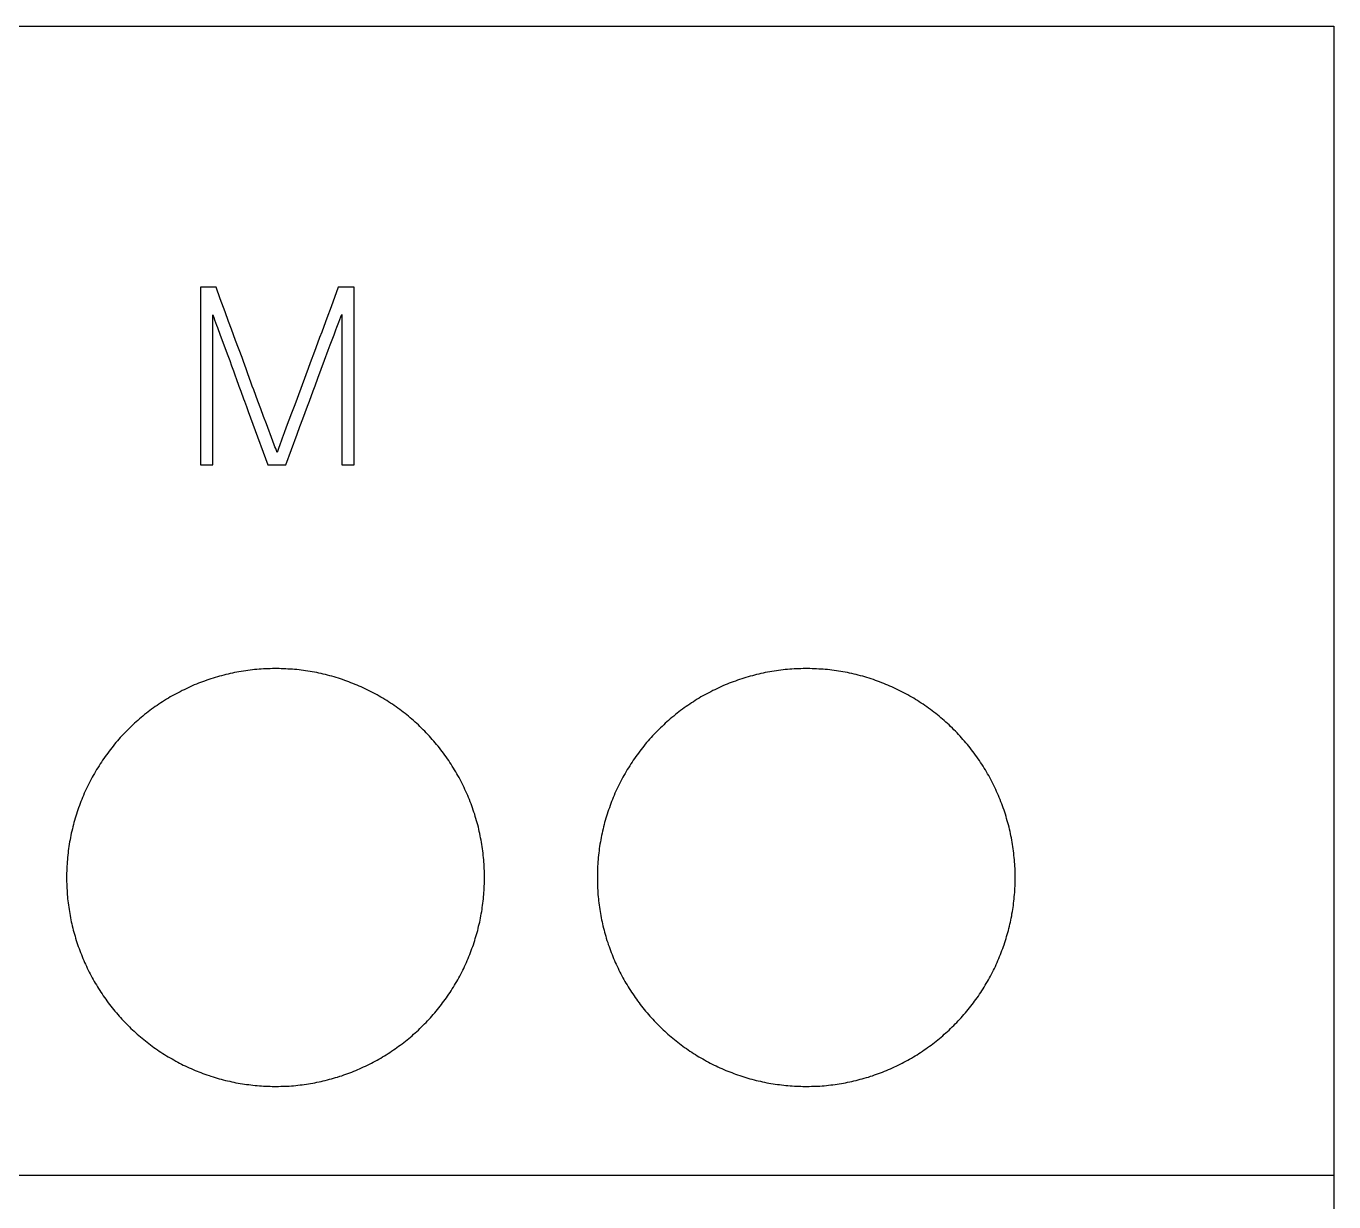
# Model space of a CAD drawing. Extents: x 0 to 420, y 0 to 297.
# Drawn here: x 130.51 to 143.03, y 225.94 to 237.2 of the extents above; entities that cross this region are included whole.
import ezdxf

# ---------------------------------------------------------------- set-up
doc = ezdxf.new("R2010")
doc.units = 0
doc.header["$LTSCALE"] = 23.1
doc.layers.add('10000_FRONT', color=7, linetype='CONTINUOUS')
doc.layers.add('10500_FRONT_LABELING', color=7, linetype='CONTINUOUS')

msp = doc.modelspace()

# ---------------------------------------------------------------- linework, layer by layer
at = {"layer": '10000_FRONT', "color": 7, "linetype": 'CONTINUOUS'}
for p, q in [((107.531, 237.197), (143.031, 237.197)), ((143.031, 237.197), (143.031, 147.197)), ((107.531, 226.197), (143.031, 226.197))]:
    msp.add_line(p, q, dxfattribs=at)
for points in [[(134.901, 229.047), (134.901, 229.068), (134.9, 229.09), (134.9, 229.111), (134.899, 229.132), (134.898, 229.154), (134.897, 229.175), (134.895, 229.196), (134.893, 229.217), (134.892, 229.238), (134.889, 229.259), (134.887, 229.28), (134.884, 229.301), (134.882, 229.322), (134.879, 229.343), (134.875, 229.364), (134.872, 229.385), (134.868, 229.406), (134.864, 229.426), (134.86, 229.447), (134.856, 229.468), (134.851, 229.489), (134.847, 229.509), (134.842, 229.53), (134.836, 229.55), (134.831, 229.571), (134.825, 229.591), (134.819, 229.612), (134.813, 229.632), (134.807, 229.652), (134.8, 229.673), (134.794, 229.693), (134.787, 229.713), (134.779, 229.733), (134.772, 229.753), (134.764, 229.773), (134.756, 229.793), (134.748, 229.813), (134.74, 229.832), (134.732, 229.852), (134.723, 229.871), (134.714, 229.891), (134.705, 229.91), (134.696, 229.929), (134.686, 229.948), (134.677, 229.967), (134.667, 229.985), (134.657, 230.004), (134.647, 230.022), (134.636, 230.041), (134.626, 230.059), (134.615, 230.077), (134.604, 230.095), (134.593, 230.113), (134.581, 230.131), (134.57, 230.149), (134.558, 230.167), (134.546, 230.184), (134.534, 230.202), (134.521, 230.219), (134.509, 230.236), (134.496, 230.253), (134.483, 230.27), (134.47, 230.287), (134.456, 230.304), (134.443, 230.321), (134.429, 230.337), (134.415, 230.353), (134.401, 230.369), (134.387, 230.385), (134.373, 230.401), (134.358, 230.417), (134.344, 230.432), (134.329, 230.447), (134.314, 230.462), (134.299, 230.477), (134.283, 230.492), (134.268, 230.507), (134.253, 230.521), (134.237, 230.535), (134.221, 230.549), (134.205, 230.563), (134.189, 230.577), (134.173, 230.591), (134.156, 230.604), (134.14, 230.617), (134.123, 230.63), (134.106, 230.643), (134.089, 230.656), (134.072, 230.668), (134.054, 230.681), (134.037, 230.693), (134.019, 230.705), (134.001, 230.717), (133.983, 230.729), (133.965, 230.74), (133.947, 230.751), (133.929, 230.763), (133.91, 230.774), (133.892, 230.784), (133.873, 230.795), (133.854, 230.805), (133.835, 230.815), (133.816, 230.825), (133.797, 230.835), (133.778, 230.844), (133.759, 230.853), (133.74, 230.862), (133.721, 230.871), (133.701, 230.88), (133.682, 230.888), (133.662, 230.896), (133.642, 230.904), (133.623, 230.912), (133.603, 230.92), (133.583, 230.927), (133.563, 230.934), (133.543, 230.941), (133.522, 230.948), (133.502, 230.954), (133.482, 230.961), (133.461, 230.967), (133.441, 230.973), (133.42, 230.978), (133.399, 230.984), (133.379, 230.989), (133.358, 230.994), (133.337, 230.999), (133.316, 231.003), (133.295, 231.008), (133.274, 231.012), (133.252, 231.016), (133.231, 231.019), (133.21, 231.023), (133.189, 231.026), (133.168, 231.029), (133.147, 231.032), (133.126, 231.034), (133.104, 231.037), (133.083, 231.039), (133.062, 231.04), (133.041, 231.042), (133.02, 231.043), (132.998, 231.045), (132.977, 231.045), (132.956, 231.046), (132.935, 231.047), (132.913, 231.047), (132.892, 231.047), (132.871, 231.047), (132.849, 231.046), (132.828, 231.046), (132.807, 231.045), (132.785, 231.044), (132.764, 231.042), (132.743, 231.041), (132.721, 231.039), (132.7, 231.037), (132.679, 231.035), (132.657, 231.032), (132.636, 231.029), (132.615, 231.026), (132.593, 231.023), (132.572, 231.02), (132.551, 231.016), (132.53, 231.012), (132.509, 231.008), (132.488, 231.004), (132.467, 230.999), (132.446, 230.995), (132.426, 230.99), (132.405, 230.985), (132.385, 230.979), (132.364, 230.974), (132.344, 230.968), (132.323, 230.962), (132.303, 230.956), (132.283, 230.949), (132.262, 230.942), (132.242, 230.935), (132.222, 230.928), (132.202, 230.921), (132.182, 230.913), (132.162, 230.906), (132.143, 230.898), (132.123, 230.89), (132.103, 230.881), (132.084, 230.872), (132.064, 230.864), (132.045, 230.854), (132.025, 230.845), (132.006, 230.836), (131.987, 230.826), (131.968, 230.816), (131.949, 230.806), (131.93, 230.796), (131.912, 230.785), (131.893, 230.775), (131.875, 230.764), (131.856, 230.753)], [(139.981, 229.047), (139.981, 229.068), (139.98, 229.09), (139.98, 229.111), (139.979, 229.132), (139.978, 229.154), (139.977, 229.175), (139.975, 229.196), (139.973, 229.217), (139.972, 229.238), (139.969, 229.259), (139.967, 229.28), (139.964, 229.301), (139.962, 229.322), (139.959, 229.343), (139.955, 229.364), (139.952, 229.385), (139.948, 229.406), (139.944, 229.426), (139.94, 229.447), (139.936, 229.468), (139.931, 229.489), (139.927, 229.509), (139.922, 229.53), (139.916, 229.55), (139.911, 229.571), (139.905, 229.591), (139.899, 229.612), (139.893, 229.632), (139.887, 229.652), (139.88, 229.673), (139.874, 229.693), (139.867, 229.713), (139.859, 229.733), (139.852, 229.753), (139.844, 229.773), (139.836, 229.793), (139.828, 229.813), (139.82, 229.832), (139.812, 229.852), (139.803, 229.871), (139.794, 229.891), (139.785, 229.91), (139.776, 229.929), (139.766, 229.948), (139.757, 229.967), (139.747, 229.985), (139.737, 230.004), (139.727, 230.022), (139.716, 230.041), (139.706, 230.059), (139.695, 230.077), (139.684, 230.095), (139.673, 230.113), (139.661, 230.131), (139.65, 230.149), (139.638, 230.167), (139.626, 230.184), (139.614, 230.202), (139.601, 230.219), (139.589, 230.236), (139.576, 230.253), (139.563, 230.27), (139.55, 230.287), (139.536, 230.304), (139.523, 230.321), (139.509, 230.337), (139.495, 230.353), (139.481, 230.369), (139.467, 230.385), (139.453, 230.401), (139.438, 230.417), (139.424, 230.432), (139.409, 230.447), (139.394, 230.462), (139.379, 230.477), (139.363, 230.492), (139.348, 230.507), (139.333, 230.521), (139.317, 230.535), (139.301, 230.549), (139.285, 230.563), (139.269, 230.577), (139.253, 230.591), (139.236, 230.604), (139.22, 230.617), (139.203, 230.63), (139.186, 230.643), (139.169, 230.656), (139.152, 230.668), (139.134, 230.681), (139.117, 230.693), (139.099, 230.705), (139.081, 230.717), (139.063, 230.729), (139.045, 230.74), (139.027, 230.751), (139.009, 230.763), (138.99, 230.774), (138.972, 230.784), (138.953, 230.795), (138.934, 230.805), (138.915, 230.815), (138.896, 230.825), (138.877, 230.835), (138.858, 230.844), (138.839, 230.853), (138.82, 230.862), (138.801, 230.871), (138.781, 230.88), (138.762, 230.888), (138.742, 230.896), (138.722, 230.904), (138.703, 230.912), (138.683, 230.92), (138.663, 230.927), (138.643, 230.934), (138.623, 230.941), (138.602, 230.948), (138.582, 230.954), (138.562, 230.961), (138.541, 230.967), (138.521, 230.973), (138.5, 230.978), (138.479, 230.984), (138.459, 230.989), (138.438, 230.994), (138.417, 230.999), (138.396, 231.003), (138.375, 231.008), (138.354, 231.012), (138.332, 231.016), (138.311, 231.019), (138.29, 231.023), (138.269, 231.026), (138.248, 231.029), (138.227, 231.032), (138.206, 231.034), (138.184, 231.037), (138.163, 231.039), (138.142, 231.04), (138.121, 231.042), (138.1, 231.043), (138.078, 231.045), (138.057, 231.045), (138.036, 231.046), (138.015, 231.047), (137.993, 231.047), (137.972, 231.047), (137.951, 231.047), (137.929, 231.046), (137.908, 231.046), (137.887, 231.045), (137.865, 231.044), (137.844, 231.042), (137.823, 231.041), (137.801, 231.039), (137.78, 231.037), (137.759, 231.035), (137.737, 231.032), (137.716, 231.029), (137.695, 231.026), (137.673, 231.023), (137.652, 231.02), (137.631, 231.016), (137.61, 231.012), (137.589, 231.008), (137.568, 231.004), (137.547, 230.999), (137.526, 230.995), (137.506, 230.99), (137.485, 230.985), (137.465, 230.979), (137.444, 230.974), (137.424, 230.968), (137.403, 230.962), (137.383, 230.956), (137.363, 230.949), (137.342, 230.942), (137.322, 230.935), (137.302, 230.928), (137.282, 230.921), (137.262, 230.913), (137.242, 230.906), (137.223, 230.898), (137.203, 230.89), (137.183, 230.881), (137.164, 230.872), (137.144, 230.864), (137.125, 230.854), (137.105, 230.845), (137.086, 230.836), (137.067, 230.826), (137.048, 230.816), (137.029, 230.806), (137.01, 230.796), (136.992, 230.785), (136.973, 230.775), (136.955, 230.764), (136.936, 230.753)], [(131.856, 230.753), (131.838, 230.741), (131.82, 230.73), (131.803, 230.719), (131.785, 230.707), (131.767, 230.695), (131.75, 230.683), (131.733, 230.67), (131.715, 230.658), (131.698, 230.645), (131.682, 230.632), (131.665, 230.619), (131.648, 230.606), (131.632, 230.593), (131.615, 230.579), (131.599, 230.565), (131.583, 230.551), (131.567, 230.537), (131.551, 230.523), (131.536, 230.509), (131.52, 230.494), (131.505, 230.479), (131.489, 230.464), (131.474, 230.449), (131.459, 230.433), (131.444, 230.418), (131.43, 230.402), (131.415, 230.386), (131.401, 230.37), (131.387, 230.354), (131.373, 230.338), (131.36, 230.322), (131.346, 230.305), (131.333, 230.289), (131.32, 230.272), (131.307, 230.255), (131.294, 230.238), (131.282, 230.221), (131.269, 230.204), (131.257, 230.187), (131.245, 230.169), (131.234, 230.152), (131.222, 230.134), (131.211, 230.116), (131.199, 230.098), (131.188, 230.08), (131.177, 230.062), (131.167, 230.044), (131.156, 230.025), (131.146, 230.006), (131.136, 229.988), (131.126, 229.969), (131.116, 229.95), (131.107, 229.931), (131.097, 229.911), (131.088, 229.892), (131.079, 229.873), (131.07, 229.853), (131.062, 229.833), (131.054, 229.814), (131.046, 229.794), (131.038, 229.774), (131.03, 229.755), (131.023, 229.735), (131.016, 229.715), (131.009, 229.695), (131.002, 229.675), (130.995, 229.654), (130.989, 229.634), (130.983, 229.614), (130.977, 229.594), (130.971, 229.573), (130.966, 229.553), (130.961, 229.532), (130.956, 229.512), (130.951, 229.491), (130.946, 229.471), (130.942, 229.45), (130.938, 229.429), (130.934, 229.408), (130.93, 229.387), (130.926, 229.366), (130.923, 229.345), (130.92, 229.324), (130.917, 229.303), (130.915, 229.282), (130.912, 229.261), (130.91, 229.239), (130.908, 229.218), (130.906, 229.197), (130.905, 229.175), (130.904, 229.154), (130.903, 229.133), (130.902, 229.111), (130.901, 229.09), (130.901, 229.068), (130.901, 229.047)], [(136.936, 230.753), (136.918, 230.741), (136.9, 230.73), (136.883, 230.719), (136.865, 230.707), (136.847, 230.695), (136.83, 230.683), (136.813, 230.67), (136.795, 230.658), (136.778, 230.645), (136.762, 230.632), (136.745, 230.619), (136.728, 230.606), (136.712, 230.593), (136.695, 230.579), (136.679, 230.565), (136.663, 230.551), (136.647, 230.537), (136.631, 230.523), (136.616, 230.509), (136.6, 230.494), (136.585, 230.479), (136.569, 230.464), (136.554, 230.449), (136.539, 230.433), (136.524, 230.418), (136.51, 230.402), (136.495, 230.386), (136.481, 230.37), (136.467, 230.354), (136.453, 230.338), (136.44, 230.322), (136.426, 230.305), (136.413, 230.289), (136.4, 230.272), (136.387, 230.255), (136.374, 230.238), (136.362, 230.221), (136.349, 230.204), (136.337, 230.187), (136.325, 230.169), (136.314, 230.152), (136.302, 230.134), (136.291, 230.116), (136.279, 230.098), (136.268, 230.08), (136.257, 230.062), (136.247, 230.044), (136.236, 230.025), (136.226, 230.006), (136.216, 229.988), (136.206, 229.969), (136.196, 229.95), (136.187, 229.931), (136.177, 229.911), (136.168, 229.892), (136.159, 229.873), (136.15, 229.853), (136.142, 229.833), (136.134, 229.814), (136.126, 229.794), (136.118, 229.774), (136.11, 229.755), (136.103, 229.735), (136.096, 229.715), (136.089, 229.695), (136.082, 229.675), (136.075, 229.654), (136.069, 229.634), (136.063, 229.614), (136.057, 229.594), (136.051, 229.573), (136.046, 229.553), (136.041, 229.532), (136.036, 229.512), (136.031, 229.491), (136.026, 229.471), (136.022, 229.45), (136.018, 229.429), (136.014, 229.408), (136.01, 229.387), (136.006, 229.366), (136.003, 229.345), (136, 229.324), (135.997, 229.303), (135.995, 229.282), (135.992, 229.261), (135.99, 229.239), (135.988, 229.218), (135.986, 229.197), (135.985, 229.175), (135.984, 229.154), (135.983, 229.133), (135.982, 229.111), (135.981, 229.09), (135.981, 229.068), (135.981, 229.047)], [(130.901, 229.047), (130.901, 229.026), (130.901, 229.006), (130.902, 228.985), (130.902, 228.965), (130.903, 228.945), (130.905, 228.924), (130.906, 228.904), (130.907, 228.883), (130.909, 228.863), (130.911, 228.843), (130.913, 228.823), (130.916, 228.803), (130.918, 228.782), (130.921, 228.762), (130.924, 228.742), (130.927, 228.722), (130.931, 228.702), (130.934, 228.682), (130.938, 228.662), (130.942, 228.642), (130.946, 228.622), (130.951, 228.603), (130.955, 228.583), (130.96, 228.563), (130.965, 228.543), (130.97, 228.524), (130.976, 228.504), (130.982, 228.484), (130.987, 228.465), (130.993, 228.445), (131, 228.426), (131.006, 228.406), (131.013, 228.387), (131.02, 228.367), (131.027, 228.348), (131.034, 228.329), (131.042, 228.31), (131.049, 228.291), (131.057, 228.272), (131.065, 228.253), (131.073, 228.234), (131.082, 228.216), (131.09, 228.197), (131.099, 228.179), (131.108, 228.161), (131.117, 228.142), (131.126, 228.124), (131.136, 228.106), (131.145, 228.088), (131.155, 228.071), (131.165, 228.053), (131.175, 228.035), (131.186, 228.018), (131.196, 228), (131.207, 227.983), (131.218, 227.966), (131.229, 227.949), (131.24, 227.932), (131.252, 227.915), (131.264, 227.898), (131.275, 227.882), (131.287, 227.865), (131.3, 227.848), (131.312, 227.832), (131.325, 227.816), (131.337, 227.8), (131.35, 227.784), (131.363, 227.768), (131.377, 227.752), (131.39, 227.736), (131.404, 227.721), (131.417, 227.706), (131.431, 227.691), (131.445, 227.676), (131.459, 227.661), (131.473, 227.646), (131.488, 227.632), (131.502, 227.617), (131.517, 227.603), (131.532, 227.589), (131.547, 227.575), (131.562, 227.561), (131.577, 227.548), (131.592, 227.535), (131.608, 227.521), (131.623, 227.508), (131.639, 227.495), (131.655, 227.482), (131.671, 227.47), (131.687, 227.457), (131.703, 227.445), (131.72, 227.433), (131.736, 227.421), (131.753, 227.409), (131.77, 227.397), (131.787, 227.386), (131.804, 227.374), (131.821, 227.363), (131.839, 227.352), (131.856, 227.341), (131.874, 227.331), (131.892, 227.32), (131.91, 227.31), (131.928, 227.3), (131.946, 227.29), (131.964, 227.28), (131.982, 227.271), (132, 227.261), (132.018, 227.252), (132.037, 227.243), (132.055, 227.234), (132.074, 227.226), (132.092, 227.218), (132.111, 227.209), (132.13, 227.201), (132.149, 227.194), (132.168, 227.186), (132.187, 227.179), (132.206, 227.172), (132.225, 227.165), (132.244, 227.158), (132.264, 227.151), (132.283, 227.145), (132.303, 227.138), (132.322, 227.132), (132.342, 227.127), (132.362, 227.121), (132.381, 227.116), (132.401, 227.11), (132.421, 227.105), (132.441, 227.1), (132.462, 227.096), (132.482, 227.091), (132.502, 227.087), (132.522, 227.083), (132.543, 227.079), (132.563, 227.076), (132.583, 227.072), (132.603, 227.069), (132.624, 227.066), (132.644, 227.064), (132.664, 227.061), (132.685, 227.059), (132.705, 227.057), (132.725, 227.055), (132.746, 227.053), (132.766, 227.052), (132.787, 227.05), (132.807, 227.049), (132.827, 227.048), (132.848, 227.048), (132.868, 227.047), (132.889, 227.047), (132.909, 227.047), (132.93, 227.047), (132.95, 227.048), (132.97, 227.048), (132.991, 227.049), (133.011, 227.05), (133.032, 227.051), (133.052, 227.053), (133.073, 227.054), (133.094, 227.056), (133.114, 227.058), (133.135, 227.061), (133.155, 227.063), (133.176, 227.066), (133.196, 227.069), (133.217, 227.072), (133.237, 227.075), (133.257, 227.079), (133.277, 227.083), (133.297, 227.087), (133.317, 227.091), (133.338, 227.095), (133.357, 227.1), (133.377, 227.105), (133.397, 227.11), (133.417, 227.115), (133.437, 227.12), (133.456, 227.126), (133.476, 227.131), (133.495, 227.137), (133.515, 227.144), (133.534, 227.15), (133.554, 227.157), (133.573, 227.163), (133.592, 227.17), (133.611, 227.177), (133.63, 227.185), (133.649, 227.192), (133.668, 227.2), (133.687, 227.208), (133.706, 227.216), (133.725, 227.225), (133.744, 227.233), (133.762, 227.242), (133.781, 227.251), (133.8, 227.26)], [(133.8, 227.26), (133.818, 227.27), (133.836, 227.279), (133.854, 227.289), (133.872, 227.299), (133.89, 227.309), (133.908, 227.319), (133.926, 227.33), (133.943, 227.34), (133.961, 227.351), (133.978, 227.362), (133.995, 227.373), (134.012, 227.384), (134.029, 227.396), (134.046, 227.407), (134.062, 227.419), (134.079, 227.431), (134.095, 227.443), (134.112, 227.455), (134.128, 227.468), (134.144, 227.48), (134.16, 227.493), (134.176, 227.506), (134.191, 227.519), (134.207, 227.532), (134.222, 227.546), (134.238, 227.559), (134.253, 227.573), (134.268, 227.587), (134.283, 227.601), (134.298, 227.616), (134.312, 227.63), (134.327, 227.645), (134.341, 227.659), (134.355, 227.674), (134.369, 227.689), (134.383, 227.705), (134.397, 227.72), (134.41, 227.735), (134.424, 227.751), (134.437, 227.766), (134.45, 227.782), (134.463, 227.798), (134.475, 227.814), (134.488, 227.83), (134.5, 227.846), (134.512, 227.863), (134.524, 227.879), (134.536, 227.896), (134.548, 227.912), (134.559, 227.929), (134.571, 227.946), (134.582, 227.963), (134.593, 227.98), (134.603, 227.998), (134.614, 228.015), (134.624, 228.033), (134.635, 228.05), (134.645, 228.068), (134.655, 228.086), (134.664, 228.104), (134.674, 228.122), (134.683, 228.14), (134.693, 228.159), (134.702, 228.177), (134.711, 228.196), (134.719, 228.214), (134.728, 228.233), (134.736, 228.252), (134.744, 228.271), (134.752, 228.29), (134.759, 228.309), (134.767, 228.328), (134.774, 228.347), (134.781, 228.366), (134.788, 228.385), (134.795, 228.404), (134.801, 228.424), (134.807, 228.443), (134.813, 228.462), (134.819, 228.482), (134.825, 228.501), (134.83, 228.521), (134.836, 228.541), (134.841, 228.56), (134.845, 228.58), (134.85, 228.6), (134.855, 228.62), (134.859, 228.64), (134.863, 228.659), (134.867, 228.679), (134.87, 228.7), (134.874, 228.72), (134.877, 228.74), (134.88, 228.76), (134.883, 228.78), (134.886, 228.801), (134.888, 228.821), (134.89, 228.842), (134.892, 228.862), (134.894, 228.883), (134.896, 228.903), (134.897, 228.924), (134.898, 228.944), (134.899, 228.965), (134.9, 228.985), (134.9, 229.006), (134.901, 229.026), (134.901, 229.047)], [(135.981, 229.047), (135.981, 229.026), (135.981, 229.006), (135.982, 228.985), (135.982, 228.965), (135.983, 228.945), (135.985, 228.924), (135.986, 228.904), (135.987, 228.883), (135.989, 228.863), (135.991, 228.843), (135.993, 228.823), (135.996, 228.803), (135.998, 228.782), (136.001, 228.762), (136.004, 228.742), (136.007, 228.722), (136.011, 228.702), (136.014, 228.682), (136.018, 228.662), (136.022, 228.642), (136.026, 228.622), (136.031, 228.603), (136.035, 228.583), (136.04, 228.563), (136.045, 228.543), (136.05, 228.524), (136.056, 228.504), (136.062, 228.484), (136.067, 228.465), (136.073, 228.445), (136.08, 228.426), (136.086, 228.406), (136.093, 228.387), (136.1, 228.367), (136.107, 228.348), (136.114, 228.329), (136.122, 228.31), (136.129, 228.291), (136.137, 228.272), (136.145, 228.253), (136.153, 228.234), (136.162, 228.216), (136.17, 228.197), (136.179, 228.179), (136.188, 228.161), (136.197, 228.142), (136.206, 228.124), (136.216, 228.106), (136.225, 228.088), (136.235, 228.071), (136.245, 228.053), (136.255, 228.035), (136.266, 228.018), (136.276, 228), (136.287, 227.983), (136.298, 227.966), (136.309, 227.949), (136.32, 227.932), (136.332, 227.915), (136.344, 227.898), (136.355, 227.882), (136.367, 227.865), (136.38, 227.848), (136.392, 227.832), (136.405, 227.816), (136.417, 227.8), (136.43, 227.784), (136.443, 227.768), (136.457, 227.752), (136.47, 227.736), (136.484, 227.721), (136.497, 227.706), (136.511, 227.691), (136.525, 227.676), (136.539, 227.661), (136.553, 227.646), (136.568, 227.632), (136.582, 227.617), (136.597, 227.603), (136.612, 227.589), (136.627, 227.575), (136.642, 227.561), (136.657, 227.548), (136.672, 227.535), (136.688, 227.521), (136.703, 227.508), (136.719, 227.495), (136.735, 227.482), (136.751, 227.47), (136.767, 227.457), (136.783, 227.445), (136.8, 227.433), (136.816, 227.421), (136.833, 227.409), (136.85, 227.397), (136.867, 227.386), (136.884, 227.374), (136.901, 227.363), (136.919, 227.352), (136.936, 227.341), (136.954, 227.331), (136.972, 227.32), (136.99, 227.31), (137.008, 227.3), (137.026, 227.29), (137.044, 227.28), (137.062, 227.271), (137.08, 227.261), (137.098, 227.252), (137.117, 227.243), (137.135, 227.234), (137.154, 227.226), (137.172, 227.218), (137.191, 227.209), (137.21, 227.201), (137.229, 227.194), (137.248, 227.186), (137.267, 227.179), (137.286, 227.172), (137.305, 227.165), (137.324, 227.158), (137.344, 227.151), (137.363, 227.145), (137.383, 227.138), (137.402, 227.132), (137.422, 227.127), (137.442, 227.121), (137.461, 227.116), (137.481, 227.11), (137.501, 227.105), (137.521, 227.1), (137.542, 227.096), (137.562, 227.091), (137.582, 227.087), (137.602, 227.083), (137.623, 227.079), (137.643, 227.076), (137.663, 227.072), (137.683, 227.069), (137.704, 227.066), (137.724, 227.064), (137.744, 227.061), (137.765, 227.059), (137.785, 227.057), (137.805, 227.055), (137.826, 227.053), (137.846, 227.052), (137.867, 227.05), (137.887, 227.049), (137.907, 227.048), (137.928, 227.048), (137.948, 227.047), (137.969, 227.047), (137.989, 227.047), (138.01, 227.047), (138.03, 227.048), (138.05, 227.048), (138.071, 227.049), (138.091, 227.05), (138.112, 227.051), (138.132, 227.053), (138.153, 227.054), (138.174, 227.056), (138.194, 227.058), (138.215, 227.061), (138.235, 227.063), (138.256, 227.066), (138.276, 227.069), (138.297, 227.072), (138.317, 227.075), (138.337, 227.079), (138.357, 227.083), (138.377, 227.087), (138.397, 227.091), (138.418, 227.095), (138.437, 227.1), (138.457, 227.105), (138.477, 227.11), (138.497, 227.115), (138.517, 227.12), (138.536, 227.126), (138.556, 227.131), (138.575, 227.137), (138.595, 227.144), (138.614, 227.15), (138.634, 227.157), (138.653, 227.163), (138.672, 227.17), (138.691, 227.177), (138.71, 227.185), (138.729, 227.192), (138.748, 227.2), (138.767, 227.208), (138.786, 227.216), (138.805, 227.225), (138.824, 227.233), (138.842, 227.242), (138.861, 227.251), (138.88, 227.26)], [(138.88, 227.26), (138.898, 227.27), (138.916, 227.279), (138.934, 227.289), (138.952, 227.299), (138.97, 227.309), (138.988, 227.319), (139.006, 227.33), (139.023, 227.34), (139.041, 227.351), (139.058, 227.362), (139.075, 227.373), (139.092, 227.384), (139.109, 227.396), (139.126, 227.407), (139.142, 227.419), (139.159, 227.431), (139.175, 227.443), (139.192, 227.455), (139.208, 227.468), (139.224, 227.48), (139.24, 227.493), (139.256, 227.506), (139.271, 227.519), (139.287, 227.532), (139.302, 227.546), (139.318, 227.559), (139.333, 227.573), (139.348, 227.587), (139.363, 227.601), (139.378, 227.616), (139.392, 227.63), (139.407, 227.645), (139.421, 227.659), (139.435, 227.674), (139.449, 227.689), (139.463, 227.705), (139.477, 227.72), (139.49, 227.735), (139.504, 227.751), (139.517, 227.766), (139.53, 227.782), (139.543, 227.798), (139.555, 227.814), (139.568, 227.83), (139.58, 227.846), (139.592, 227.863), (139.604, 227.879), (139.616, 227.896), (139.628, 227.912), (139.639, 227.929), (139.651, 227.946), (139.662, 227.963), (139.673, 227.98), (139.683, 227.998), (139.694, 228.015), (139.704, 228.033), (139.715, 228.05), (139.725, 228.068), (139.735, 228.086), (139.744, 228.104), (139.754, 228.122), (139.763, 228.14), (139.773, 228.159), (139.782, 228.177), (139.791, 228.196), (139.799, 228.214), (139.808, 228.233), (139.816, 228.252), (139.824, 228.271), (139.832, 228.29), (139.839, 228.309), (139.847, 228.328), (139.854, 228.347), (139.861, 228.366), (139.868, 228.385), (139.875, 228.404), (139.881, 228.424), (139.887, 228.443), (139.893, 228.462), (139.899, 228.482), (139.905, 228.501), (139.91, 228.521), (139.916, 228.541), (139.921, 228.56), (139.925, 228.58), (139.93, 228.6), (139.935, 228.62), (139.939, 228.64), (139.943, 228.659), (139.947, 228.679), (139.95, 228.7), (139.954, 228.72), (139.957, 228.74), (139.96, 228.76), (139.963, 228.78), (139.966, 228.801), (139.968, 228.821), (139.97, 228.842), (139.972, 228.862), (139.974, 228.883), (139.976, 228.903), (139.977, 228.924), (139.978, 228.944), (139.979, 228.965), (139.98, 228.985), (139.98, 229.006), (139.981, 229.026), (139.981, 229.047)]]:
    msp.add_lwpolyline(points, dxfattribs=at)
at = {"layer": '10500_FRONT_LABELING', "color": 7, "linetype": 'CONTINUOUS'}
for p, q in [((132.181, 234.697), (132.181, 232.997)), ((132.332, 234.697), (132.181, 234.697)), ((132.372, 234.588), (132.332, 234.697)), ((133.501, 234.697), (133.432, 234.509)), ((133.654, 234.697), (133.501, 234.697)), ((133.654, 232.997), (133.654, 234.697)), ((133.432, 234.509), (133.393, 234.402)), ((132.301, 232.997), (132.301, 234.433)), ((132.478, 234.297), (132.452, 234.37)), ((133.363, 234.322), (133.343, 234.268)), ((133.393, 234.402), (133.363, 234.322)), ((133.534, 234.438), (133.534, 232.997)), ((132.372, 234.238), (132.444, 234.044)), ((132.499, 234.243), (132.478, 234.297)), ((132.519, 234.188), (132.499, 234.243)), ((133.323, 234.215), (133.303, 234.161)), ((133.343, 234.268), (133.323, 234.215)), ((133.442, 234.194), (133.461, 234.243)), ((132.58, 234.025), (132.519, 234.188)), ((133.37, 233.999), (133.406, 234.096)), ((133.406, 234.096), (133.424, 234.145)), ((133.424, 234.145), (133.442, 234.194)), ((132.444, 234.044), (132.462, 233.995)), ((132.462, 233.995), (132.48, 233.946)), ((132.48, 233.946), (132.497, 233.898)), ((132.593, 233.988), (132.58, 234.025)), ((132.606, 233.952), (132.593, 233.988)), ((132.619, 233.916), (132.606, 233.952)), ((133.233, 233.974), (133.213, 233.921)), ((133.306, 233.828), (133.37, 233.999)), ((132.665, 233.788), (132.652, 233.824)), ((133.213, 233.921), (133.084, 233.573)), ((133.279, 233.754), (133.306, 233.828)), ((132.551, 233.751), (132.568, 233.703)), ((132.568, 233.703), (132.595, 233.63)), ((132.678, 233.752), (132.665, 233.788)), ((132.692, 233.715), (132.678, 233.752)), ((132.712, 233.661), (132.692, 233.715)), ((133.225, 233.608), (133.261, 233.705)), ((133.261, 233.705), (133.279, 233.754)), ((132.595, 233.63), (132.604, 233.606)), ((132.604, 233.606), (132.622, 233.557)), ((132.732, 233.606), (132.712, 233.661)), ((132.759, 233.534), (132.732, 233.606)), ((133.084, 233.573), (133.054, 233.492)), ((133.207, 233.559), (133.225, 233.608)), ((132.622, 233.557), (132.64, 233.508)), ((132.64, 233.508), (132.684, 233.386)), ((132.786, 233.461), (132.759, 233.534)), ((132.813, 233.389), (132.786, 233.461)), ((133.054, 233.492), (133.004, 233.359)), ((133.162, 233.437), (133.207, 233.559)), ((132.684, 233.386), (132.827, 232.997)), ((132.874, 233.225), (132.813, 233.389)), ((133.004, 233.359), (132.984, 233.305)), ((133.107, 233.29), (133.134, 233.363)), ((133.134, 233.363), (133.162, 233.437)), ((132.888, 233.189), (132.874, 233.225)), ((132.999, 232.997), (133.107, 233.29)), ((132.926, 233.144), (132.916, 233.117)), ((132.181, 232.997), (132.301, 232.997)), ((132.827, 232.997), (132.999, 232.997)), ((133.534, 232.997), (133.654, 232.997))]:
    msp.add_line(p, q, dxfattribs=at)
for points in [[(132.452, 234.37), (132.418, 234.461), (132.372, 234.588)], [(132.301, 234.433), (132.31, 234.408), (132.318, 234.384), (132.327, 234.36), (132.336, 234.335), (132.345, 234.311), (132.372, 234.238)], [(133.461, 234.243), (133.479, 234.291), (133.489, 234.316), (133.507, 234.364)], [(133.507, 234.364), (133.516, 234.389), (133.525, 234.413), (133.534, 234.438)], [(133.303, 234.161), (133.273, 234.081), (133.233, 233.974)], [(132.497, 233.898), (132.515, 233.849), (132.524, 233.824), (132.551, 233.751)], [(132.652, 233.824), (132.632, 233.879), (132.619, 233.916)], [(132.984, 233.305), (132.974, 233.278), (132.964, 233.252), (132.955, 233.225), (132.945, 233.198), (132.926, 233.144)], [(132.916, 233.117), (132.909, 233.135), (132.902, 233.153), (132.895, 233.171), (132.888, 233.189)]]:
    msp.add_lwpolyline(points, dxfattribs=at)

doc.saveas('drawing.dxf')
